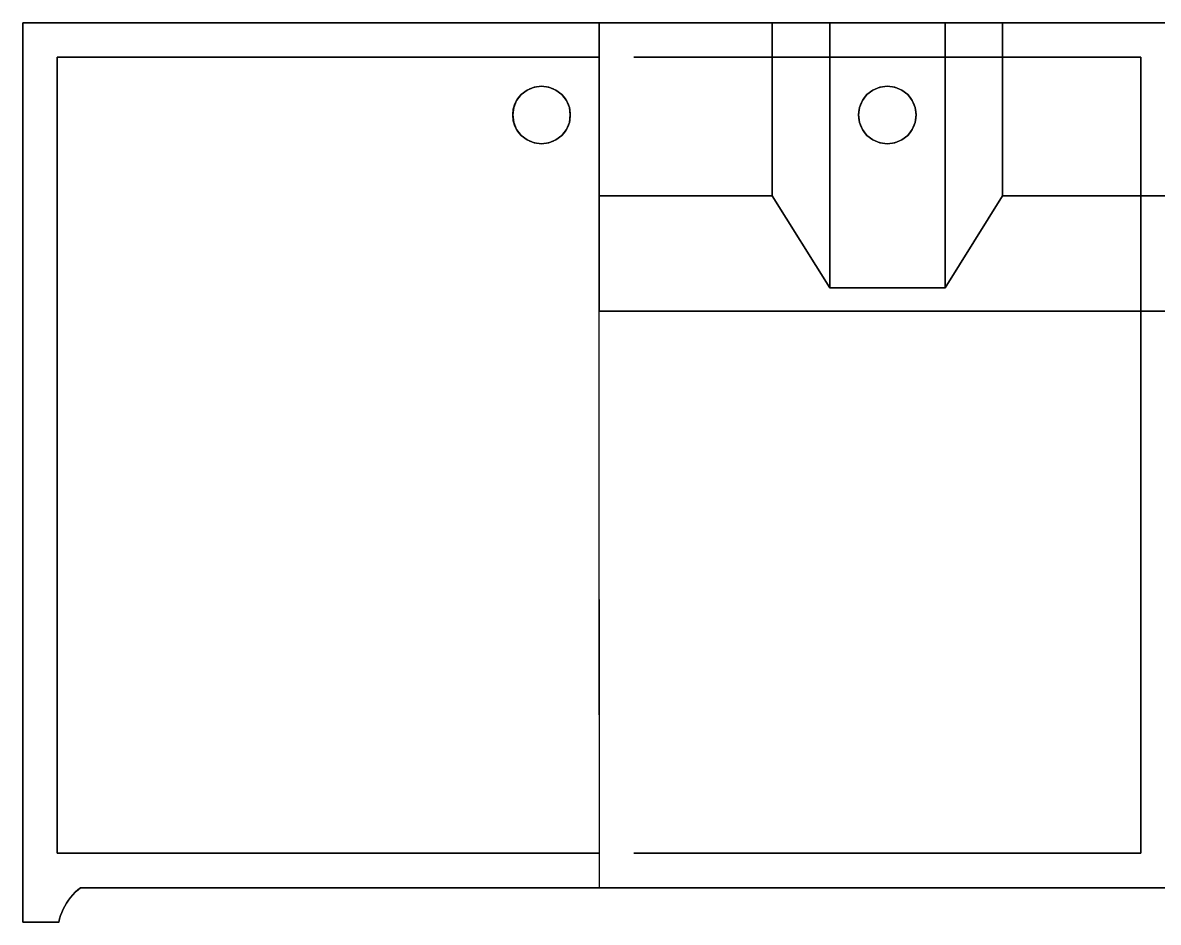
# Model space of a CAD drawing. Header units: metres. Extents: x 0.6 to 12, y -3.2 to 3.7.
# Drawn here: x 3.353 to 4.338, y 0.549 to 1.329 of the extents above; entities that cross this region are included whole.
import ezdxf

# ---------------------------------------------------------------- set-up
doc = ezdxf.new("R2010")
doc.units = ezdxf.units.M
doc.layers.add('MUROS EDIFICIOS', color=4, linetype='Continuous')

msp = doc.modelspace()

# ---------------------------------------------------------------- linework, layer by layer
msp.add_line((3.85332, 0.82876, 0.25), (3.85332, 1.07876, 0.25))
at = {"layer": 'MUROS EDIFICIOS', "color": 0}
for p, q in [((3.67332, 1.32876, 0.6), (3.35332, 1.32876, 0.6)), ((3.35332, 1.32876, 0.6), (3.35332, 1.32876, 0.8)), ((3.35332, 1.32876, 0.6), (3.35332, 0.54876, 0.6)), ((3.35332, 1.32876, 0.8), (3.35332, 0.54876, 0.8)), ((4.85332, 1.32876, 0.8), (3.35332, 1.32876, 0.8)), ((4.00332, 1.32876), (3.85332, 1.32876)), ((3.85332, 1.32876), (3.85332, 1.32876, 0.5)), ((3.85332, 1.32876), (3.85332, 1.17876)), ((4.05332, 1.32876, 0.2), (4.00332, 1.32876)), ((4.00332, 1.32876), (4.00332, 1.17876)), ((4.15332, 1.32876, 0.2), (4.05332, 1.32876, 0.2)), ((4.05332, 1.32876, 0.2), (4.05332, 1.09876, 0.2)), ((4.15332, 1.32876, 0.2), (4.20332, 1.32876)), ((4.15332, 1.32876, 0.2), (4.15332, 1.09876, 0.2)), ((4.20332, 1.32876), (4.20332, 1.17876)), ((4.35332, 1.32876), (4.20332, 1.32876)), ((3.85332, 1.29876, 0.62), (3.38332, 1.29876, 0.62)), ((3.38332, 1.29876, 0.62), (3.38332, 0.60876, 0.62)), ((3.38332, 1.29876, 0.8), (3.38332, 1.29876, 0.62)), ((3.85332, 1.29876, 0.8), (3.38332, 1.29876, 0.8)), ((3.38332, 0.61461, 0.8), (3.38332, 1.29876, 0.8)), ((3.85332, 1.29876, 0.8), (3.85332, 1.29876, 0.62)), ((4.32332, 1.29876, 0.3), (3.88332, 1.29876, 0.3)), ((3.88332, 1.29876, 0.8), (3.88332, 1.29876, 0.3)), ((4.32332, 1.29876, 0.8), (3.88332, 1.29876, 0.8)), ((4.32332, 0.60876, 0.3), (4.32332, 1.29876, 0.3)), ((4.32332, 1.29876, 0.8), (4.32332, 1.29876, 0.3)), ((4.32332, 0.60876, 0.8), (4.32332, 1.29876, 0.8)), ((3.79685, 1.27291, 0.62), (3.79685, 1.27291, 0.57)), ((3.80332, 1.27376, 0.62), (3.80332, 1.27376, 0.57)), ((3.80979, 1.27291, 0.62), (3.80979, 1.27291, 0.57)), ((4.09685, 1.27291, 0.3), (4.09685, 1.27291, 0.2)), ((4.10332, 1.27376, 0.3), (4.10332, 1.27376, 0.2)), ((4.10979, 1.27291, 0.3), (4.10979, 1.27291, 0.2)), ((3.78167, 1.26126, 0.62), (3.78167, 1.26126, 0.57)), ((3.78565, 1.26644, 0.62), (3.78565, 1.26644, 0.57)), ((3.79082, 1.27041, 0.62), (3.79082, 1.27041, 0.57)), ((3.81582, 1.27041, 0.62), (3.81582, 1.27041, 0.57)), ((3.821, 1.26644, 0.62), (3.821, 1.26644, 0.57)), ((3.82498, 1.26126, 0.62), (3.82498, 1.26126, 0.57)), ((4.08167, 1.26126, 0.3), (4.08167, 1.26126, 0.2)), ((4.08565, 1.26644, 0.3), (4.08565, 1.26644, 0.2)), ((4.09082, 1.27041, 0.3), (4.09082, 1.27041, 0.2)), ((4.11582, 1.27041, 0.3), (4.11582, 1.27041, 0.2)), ((4.121, 1.26644, 0.3), (4.121, 1.26644, 0.2)), ((4.12498, 1.26126, 0.3), (4.12498, 1.26126, 0.2)), ((3.77918, 1.25523, 0.62), (3.77918, 1.25523, 0.57)), ((3.82747, 1.25523, 0.62), (3.82747, 1.25523, 0.57)), ((4.07918, 1.25523, 0.3), (4.07918, 1.25523, 0.2)), ((4.12747, 1.25523, 0.3), (4.12747, 1.25523, 0.2)), ((3.77832, 1.24876, 0.62), (3.77832, 1.24876, 0.57)), ((3.77918, 1.24229, 0.62), (3.77918, 1.24229, 0.57)), ((3.82747, 1.24229, 0.62), (3.82747, 1.24229, 0.57)), ((3.82832, 1.24876, 0.62), (3.82832, 1.24876, 0.57)), ((4.07832, 1.24876, 0.3), (4.07832, 1.24876, 0.2)), ((4.07918, 1.24229, 0.3), (4.07918, 1.24229, 0.2)), ((4.12747, 1.24229, 0.3), (4.12747, 1.24229, 0.2)), ((4.12832, 1.24876, 0.3), (4.12832, 1.24876, 0.2)), ((3.78167, 1.23626, 0.62), (3.78167, 1.23626, 0.57)), ((3.82498, 1.23626, 0.62), (3.82498, 1.23626, 0.57)), ((4.08167, 1.23626, 0.3), (4.08167, 1.23626, 0.2)), ((4.12498, 1.23626, 0.3), (4.12498, 1.23626, 0.2)), ((3.78565, 1.23108, 0.62), (3.78565, 1.23108, 0.57)), ((3.79082, 1.22711, 0.62), (3.79082, 1.22711, 0.57)), ((3.79685, 1.22461, 0.62), (3.79685, 1.22461, 0.57)), ((3.80332, 1.22376, 0.62), (3.80332, 1.22376, 0.57)), ((3.80979, 1.22461, 0.62), (3.80979, 1.22461, 0.57)), ((3.81582, 1.22711, 0.62), (3.81582, 1.22711, 0.57)), ((3.821, 1.23108, 0.62), (3.821, 1.23108, 0.57)), ((4.08565, 1.23108, 0.3), (4.08565, 1.23108, 0.2)), ((4.09082, 1.22711, 0.3), (4.09082, 1.22711, 0.2)), ((4.09685, 1.22461, 0.3), (4.09685, 1.22461, 0.2)), ((4.10332, 1.22376, 0.3), (4.10332, 1.22376, 0.2)), ((4.10979, 1.22461, 0.3), (4.10979, 1.22461, 0.2)), ((4.11582, 1.22711, 0.3), (4.11582, 1.22711, 0.2)), ((4.121, 1.23108, 0.3), (4.121, 1.23108, 0.2)), ((3.85332, 1.17876), (4.00332, 1.17876)), ((3.85332, 1.17876), (3.85332, 1.07876, 0.25)), ((4.05332, 1.09876, 0.2), (4.00332, 1.17876)), ((4.15332, 1.09876, 0.2), (4.20332, 1.17876)), ((4.20332, 1.17876), (4.35332, 1.17876)), ((4.05332, 1.09876, 0.2), (4.15332, 1.09876, 0.2)), ((3.85332, 1.07876, 0.25), (4.35332, 1.07876, 0.25)), ((3.85332, 0.72876), (3.85332, 0.82876, 0.25)), ((3.85332, 0.72876), (3.85332, 0.57876)), ((3.38332, 0.61461, 0.8), (3.38332, 0.60876, 0.8)), ((3.38332, 0.60876, 0.62), (3.85332, 0.60876, 0.62)), ((3.38332, 0.60876, 0.8), (3.38332, 0.60876, 0.62)), ((3.40332, 0.60876, 0.8), (3.38332, 0.60876, 0.8)), ((3.40332, 0.60876, 0.8), (3.85332, 0.60876, 0.8)), ((3.85332, 0.60876, 0.8), (3.85332, 0.60876, 0.62)), ((3.88332, 0.60876, 0.3), (4.32332, 0.60876, 0.3)), ((3.88332, 0.60876, 0.8), (3.88332, 0.60876, 0.3)), ((3.88332, 0.60876, 0.8), (4.32332, 0.60876, 0.8)), ((4.32332, 0.60876, 0.8), (4.32332, 0.60876, 0.3)), ((3.3968, 0.57255, 0.8), (3.3968, 0.57255, 0.6)), ((3.39886, 0.57474, 0.8), (3.39886, 0.57474, 0.6)), ((3.40103, 0.57681, 0.8), (3.40103, 0.57681, 0.6)), ((3.67332, 0.57876, 0.6), (3.40332, 0.57876, 0.6)), ((3.40332, 0.57876, 0.8), (4.80332, 0.57876, 0.8)), ((3.40332, 0.57876, 0.8), (3.40332, 0.57876, 0.78)), ((3.40332, 0.57876, 0.78), (3.40332, 0.57876, 0.6)), ((3.40332, 0.57876, 0.78), (4.80332, 0.57876, 0.78)), ((3.85332, 0.57876), (4.00332, 0.57876)), ((3.85332, 0.57876), (3.85332, 0.57876, 0.02)), ((3.85332, 0.57876, 0.02), (3.85332, 0.57876, 0.5)), ((3.85332, 0.57876, 0.02), (3.98771, 0.57876, 0.02)), ((3.98771, 0.57876, 0.02), (4.03771, 0.57876, 0.22)), ((4.05332, 0.57876, 0.2), (4.00332, 0.57876)), ((4.03771, 0.57876, 0.22), (4.16894, 0.57876, 0.22)), ((4.05332, 0.57876, 0.2), (4.15332, 0.57876, 0.2)), ((4.15332, 0.57876, 0.2), (4.20332, 0.57876)), ((4.16894, 0.57876, 0.22), (4.21894, 0.57876, 0.02)), ((4.20332, 0.57876), (4.35332, 0.57876)), ((4.21894, 0.57876, 0.02), (4.35332, 0.57876, 0.02)), ((3.38988, 0.56276, 0.8), (3.38988, 0.56276, 0.6)), ((3.3914, 0.56535, 0.8), (3.3914, 0.56535, 0.6)), ((3.39306, 0.56785, 0.8), (3.39306, 0.56785, 0.6)), ((3.39486, 0.57025, 0.8), (3.39486, 0.57025, 0.6)), ((3.38531, 0.55167, 0.8), (3.38531, 0.55167, 0.6)), ((3.38622, 0.55453, 0.8), (3.38622, 0.55453, 0.6)), ((3.38728, 0.55734, 0.8), (3.38728, 0.55734, 0.6)), ((3.3885, 0.56009, 0.8), (3.3885, 0.56009, 0.6)), ((3.38456, 0.54876, 0.8), (3.35332, 0.54876, 0.8)), ((3.38456, 0.54876, 0.6), (3.35332, 0.54876, 0.6)), ((3.35332, 0.54876, 0.8), (3.35332, 0.54876, 0.6)), ((3.38456, 0.54876, 0.8), (3.38456, 0.54876, 0.6))]:
    msp.add_line(p, q, dxfattribs=at)
for centre in [(3.80332, 1.24876, 0.62), (3.80332, 1.24876, 0.57), (4.10332, 1.24876, 0.3), (4.10332, 1.24876, 0.2)]:
    msp.add_circle(centre, 0.025, dxfattribs=at)
at = {"layer": 'MUROS EDIFICIOS', "color": 0, "extrusion": (-5.5e-15, -1, -3.6e-15)}
msp.add_arc((3.66644, 0.37561, -1.32876), 0.2245, 33.64842, 88.24237, dxfattribs=at)
at = {"layer": 'MUROS EDIFICIOS', "color": 0, "extrusion": (0, 0, -1)}
for centre in [(-3.4369, 0.53689, -0.8), (-3.4369, 0.53689, -0.6)]:
    msp.add_arc(centre, 0.05367, 12.77514, 51.27087, dxfattribs=at)
at = {"layer": 'MUROS EDIFICIOS', "color": 0, "extrusion": (-1e-16, -1, 0)}
msp.add_arc((3.66644, 0.37561, -0.57876), 0.2245, 33.64842, 88.24237, dxfattribs=at)
at = {"layer": 'MUROS EDIFICIOS', "color": 0}
for points, invisible_edges in [([(3.67332, 1.32876, 0.6), (3.40332, 0.57876, 0.6), (3.35332, 1.32876, 0.6)], 3), ([(3.35332, 1.32876, 0.6), (3.40332, 0.57876, 0.6), (3.40103, 0.57681, 0.6)], 13), ([(3.35332, 1.32876, 0.6), (3.39306, 0.56785, 0.6), (3.3914, 0.56535, 0.6)], 13), ([(3.35332, 1.32876, 0.6), (3.3885, 0.56009, 0.6), (3.38728, 0.55734, 0.6)], 13), ([(3.35332, 1.32876, 0.6), (3.40103, 0.57681, 0.6), (3.39886, 0.57474, 0.6)], 13), ([(3.35332, 1.32876, 0.6), (3.38728, 0.55734, 0.6), (3.38622, 0.55453, 0.6)], 13), ([(3.35332, 1.32876, 0.6), (3.39886, 0.57474, 0.6), (3.3968, 0.57255, 0.6)], 13), ([(3.35332, 1.32876, 0.6), (3.39486, 0.57025, 0.6), (3.39306, 0.56785, 0.6)], 13), ([(3.35332, 1.32876, 0.6), (3.38988, 0.56276, 0.6), (3.3885, 0.56009, 0.6)], 13), ([(3.35332, 1.32876, 0.6), (3.3968, 0.57255, 0.6), (3.39486, 0.57025, 0.6)], 13), ([(3.35332, 1.32876, 0.6), (3.3914, 0.56535, 0.6), (3.38988, 0.56276, 0.6)], 13), ([(3.35332, 1.32876, 0.6), (3.38456, 0.54876, 0.6), (3.35332, 0.54876, 0.6)], 1), ([(3.35332, 1.32876, 0.6), (3.38622, 0.55453, 0.6), (3.38531, 0.55167, 0.6)], 13), ([(3.35332, 1.32876, 0.6), (3.38531, 0.55167, 0.6), (3.38456, 0.54876, 0.6)], 13), ([(3.35332, 1.32876, 0.8), (3.67332, 1.32876, 0.6), (3.35332, 1.32876, 0.6)], 1), ([(4.53332, 1.32876, 0.6), (3.35332, 1.32876, 0.8), (4.85332, 1.32876, 0.6)], 3), ([(4.85332, 1.32876, 0.6), (3.35332, 1.32876, 0.8), (4.85332, 1.32876, 0.8)], 1), ([(3.35332, 1.32876, 0.8), (3.35332, 0.54876, 0.6), (3.35332, 0.54876, 0.8)], 1), ([(3.35332, 0.54876, 0.6), (3.35332, 1.32876, 0.8), (3.35332, 1.32876, 0.6)], 1), ([(3.35332, 1.32876, 0.8), (4.82332, 1.29876, 0.8), (4.77332, 1.29876, 0.8)], 13), ([(3.35332, 1.32876, 0.8), (4.32332, 1.29876, 0.8), (3.88332, 1.29876, 0.8)], 13), ([(4.85332, 1.32876, 0.8), (4.82332, 1.29876, 0.8), (3.35332, 1.32876, 0.8)], 3), ([(3.35332, 1.32876, 0.8), (4.77332, 1.29876, 0.8), (4.35332, 1.29876, 0.8)], 13), ([(3.35332, 1.32876, 0.8), (3.38332, 1.29876, 0.8), (3.38332, 0.61461, 0.8)], 13), ([(3.35332, 1.32876, 0.8), (3.38332, 0.61461, 0.8), (3.35332, 0.54876, 0.8)], 3), ([(3.35332, 1.32876, 0.8), (3.85332, 1.29876, 0.8), (3.38332, 1.29876, 0.8)], 13), ([(4.51555, 1.32876, 0.59875), (3.6911, 1.32876, 0.59875), (3.67332, 1.32876, 0.6)], 13), ([(4.51555, 1.32876, 0.59875), (3.67332, 1.32876, 0.6), (4.53332, 1.32876, 0.6)], 3), ([(4.49793, 1.32876, 0.59609), (3.6911, 1.32876, 0.59875), (4.51555, 1.32876, 0.59875)], 3), ([(4.49793, 1.32876, 0.59609), (3.70872, 1.32876, 0.59609), (3.6911, 1.32876, 0.59875)], 13), ([(4.48057, 1.32876, 0.59204), (3.70872, 1.32876, 0.59609), (4.49793, 1.32876, 0.59609)], 3), ([(4.48057, 1.32876, 0.59204), (3.72608, 1.32876, 0.59204), (3.70872, 1.32876, 0.59609)], 13), ([(4.46359, 1.32876, 0.58663), (3.74306, 1.32876, 0.58663), (3.72608, 1.32876, 0.59204)], 13), ([(4.46359, 1.32876, 0.58663), (3.72608, 1.32876, 0.59204), (4.48057, 1.32876, 0.59204)], 3), ([(4.44709, 1.32876, 0.57988), (3.74306, 1.32876, 0.58663), (4.46359, 1.32876, 0.58663)], 3), ([(4.44709, 1.32876, 0.57988), (3.75956, 1.32876, 0.57988), (3.74306, 1.32876, 0.58663)], 13), ([(4.43118, 1.32876, 0.57185), (3.75956, 1.32876, 0.57988), (4.44709, 1.32876, 0.57988)], 3), ([(4.43118, 1.32876, 0.57185), (3.77547, 1.32876, 0.57185), (3.75956, 1.32876, 0.57988)], 13), ([(4.41596, 1.32876, 0.56259), (3.79069, 1.32876, 0.56259), (3.77547, 1.32876, 0.57185)], 13), ([(4.41596, 1.32876, 0.56259), (3.77547, 1.32876, 0.57185), (4.43118, 1.32876, 0.57185)], 3), ([(4.40152, 1.32876, 0.55214), (3.80513, 1.32876, 0.55214), (3.79069, 1.32876, 0.56259)], 13), ([(4.40152, 1.32876, 0.55214), (3.79069, 1.32876, 0.56259), (4.41596, 1.32876, 0.56259)], 3), ([(4.38795, 1.32876, 0.54059), (3.80513, 1.32876, 0.55214), (4.40152, 1.32876, 0.55214)], 3), ([(4.38795, 1.32876, 0.54059), (3.81869, 1.32876, 0.54059), (3.80513, 1.32876, 0.55214)], 13), ([(4.37535, 1.32876, 0.52799), (3.8313, 1.32876, 0.52799), (3.81869, 1.32876, 0.54059)], 13), ([(4.37535, 1.32876, 0.52799), (3.81869, 1.32876, 0.54059), (4.38795, 1.32876, 0.54059)], 3), ([(4.36378, 1.32876, 0.51443), (3.84287, 1.32876, 0.51443), (3.8313, 1.32876, 0.52799)], 13), ([(4.36378, 1.32876, 0.51443), (3.8313, 1.32876, 0.52799), (4.37535, 1.32876, 0.52799)], 3), ([(4.35332, 1.32876, 0.5), (3.85332, 1.32876, 0.5), (3.84287, 1.32876, 0.51443)], 13), ([(4.35332, 1.32876, 0.5), (3.84287, 1.32876, 0.51443), (4.36378, 1.32876, 0.51443)], 3), ([(3.85332, 1.17876), (3.85332, 1.32876, 0.5), (3.85332, 1.32876)], 1), ([(3.85332, 1.32876, 0.5), (3.85332, 1.17876), (3.85332, 1.07876, 0.25)], 13), ([(4.00332, 1.32876), (3.85332, 1.17876), (3.85332, 1.32876)], 1), ([(3.85332, 1.17876), (4.00332, 1.32876), (4.00332, 1.17876)], 1), ([(4.05332, 1.32876, 0.2), (3.85332, 1.32876, 0.5), (4.15332, 1.32876, 0.2)], 3), ([(3.85332, 1.32876, 0.5), (4.00332, 1.32876), (3.85332, 1.32876)], 1), ([(4.00332, 1.32876), (3.85332, 1.32876, 0.5), (4.05332, 1.32876, 0.2)], 3), ([(4.05332, 1.09876, 0.2), (4.00332, 1.32876), (4.05332, 1.32876, 0.2)], 1), ([(4.00332, 1.32876), (4.05332, 1.09876, 0.2), (4.00332, 1.17876)], 1), ([(4.15332, 1.32876, 0.2), (4.121, 1.26644, 0.2), (4.05332, 1.32876, 0.2)], 3), ([(4.05332, 1.32876, 0.2), (4.121, 1.26644, 0.2), (4.11582, 1.27041, 0.2)], 13), ([(4.05332, 1.32876, 0.2), (4.09685, 1.27291, 0.2), (4.09082, 1.27041, 0.2)], 13), ([(4.05332, 1.32876, 0.2), (4.09082, 1.27041, 0.2), (4.08565, 1.26644, 0.2)], 13), ([(4.05332, 1.32876, 0.2), (4.07832, 1.24876, 0.2), (4.05332, 1.09876, 0.2)], 3), ([(4.05332, 1.32876, 0.2), (4.10979, 1.27291, 0.2), (4.10332, 1.27376, 0.2)], 13), ([(4.05332, 1.32876, 0.2), (4.07918, 1.25523, 0.2), (4.07832, 1.24876, 0.2)], 13), ([(4.05332, 1.32876, 0.2), (4.08565, 1.26644, 0.2), (4.08167, 1.26126, 0.2)], 13), ([(4.05332, 1.32876, 0.2), (4.10332, 1.27376, 0.2), (4.09685, 1.27291, 0.2)], 13), ([(4.05332, 1.32876, 0.2), (4.11582, 1.27041, 0.2), (4.10979, 1.27291, 0.2)], 13), ([(4.05332, 1.32876, 0.2), (4.08167, 1.26126, 0.2), (4.07918, 1.25523, 0.2)], 13), ([(4.121, 1.26644, 0.2), (4.15332, 1.32876, 0.2), (4.12498, 1.26126, 0.2)], 3), ([(4.12498, 1.26126, 0.2), (4.15332, 1.32876, 0.2), (4.12747, 1.25523, 0.2)], 3), ([(4.15332, 1.09876, 0.2), (4.12747, 1.24229, 0.2), (4.15332, 1.32876, 0.2)], 3), ([(4.15332, 1.32876, 0.2), (4.12747, 1.24229, 0.2), (4.12832, 1.24876, 0.2)], 13), ([(4.12747, 1.25523, 0.2), (4.15332, 1.32876, 0.2), (4.12832, 1.24876, 0.2)], 3), ([(4.15332, 1.32876, 0.2), (4.20332, 1.17876), (4.15332, 1.09876, 0.2)], 1), ([(4.20332, 1.17876), (4.15332, 1.32876, 0.2), (4.20332, 1.32876)], 1), ([(4.15332, 1.32876, 0.2), (4.35332, 1.32876), (4.20332, 1.32876)], 1), ([(4.35332, 1.32876), (4.15332, 1.32876, 0.2), (4.35332, 1.32876, 0.5)], 3), ([(4.35332, 1.17876), (4.20332, 1.32876), (4.35332, 1.32876)], 1), ([(4.20332, 1.32876), (4.35332, 1.17876), (4.20332, 1.17876)], 1), ([(3.80332, 1.27376, 0.62), (3.85332, 1.29876, 0.62), (3.38332, 1.29876, 0.62)], 13), ([(3.79685, 1.27291, 0.62), (3.38332, 1.29876, 0.62), (3.79082, 1.27041, 0.62)], 3), ([(3.79082, 1.27041, 0.62), (3.38332, 1.29876, 0.62), (3.78565, 1.26644, 0.62)], 3), ([(3.78565, 1.26644, 0.62), (3.38332, 1.29876, 0.62), (3.78167, 1.26126, 0.62)], 3), ([(3.80332, 1.27376, 0.62), (3.38332, 1.29876, 0.62), (3.79685, 1.27291, 0.62)], 3), ([(3.78167, 1.26126, 0.62), (3.38332, 1.29876, 0.62), (3.77918, 1.25523, 0.62)], 3), ([(3.77918, 1.25523, 0.62), (3.38332, 1.29876, 0.62), (3.77832, 1.24876, 0.62)], 3), ([(3.38332, 0.60876, 0.62), (3.77832, 1.24876, 0.62), (3.38332, 1.29876, 0.62)], 3), ([(3.38332, 1.29876, 0.62), (3.85332, 1.29876, 0.8), (3.38332, 1.29876, 0.8)], 1), ([(3.85332, 1.29876, 0.8), (3.38332, 1.29876, 0.62), (3.85332, 1.29876, 0.62)], 1), ([(3.38332, 0.61461, 0.8), (3.38332, 1.29876, 0.62), (3.38332, 1.29876, 0.8)], 1), ([(3.38332, 1.29876, 0.62), (3.38332, 0.61461, 0.8), (3.38332, 0.60876, 0.62)], 3), ([(3.80979, 1.27291, 0.62), (3.85332, 1.29876, 0.62), (3.80332, 1.27376, 0.62)], 3), ([(3.81582, 1.27041, 0.62), (3.85332, 1.29876, 0.62), (3.80979, 1.27291, 0.62)], 3), ([(3.821, 1.26644, 0.62), (3.85332, 1.29876, 0.62), (3.81582, 1.27041, 0.62)], 3), ([(3.82498, 1.26126, 0.62), (3.85332, 1.29876, 0.62), (3.821, 1.26644, 0.62)], 3), ([(3.82747, 1.25523, 0.62), (3.85332, 1.29876, 0.62), (3.82498, 1.26126, 0.62)], 3), ([(3.82832, 1.24876, 0.62), (3.85332, 1.29876, 0.62), (3.82747, 1.25523, 0.62)], 3), ([(4.09685, 1.27291, 0.3), (3.88332, 1.29876, 0.3), (4.09082, 1.27041, 0.3)], 3), ([(4.10332, 1.27376, 0.3), (3.88332, 1.29876, 0.3), (4.09685, 1.27291, 0.3)], 3), ([(4.10332, 1.27376, 0.3), (4.32332, 1.29876, 0.3), (3.88332, 1.29876, 0.3)], 13), ([(4.09082, 1.27041, 0.3), (3.88332, 1.29876, 0.3), (4.08565, 1.26644, 0.3)], 3), ([(4.08565, 1.26644, 0.3), (3.88332, 1.29876, 0.3), (4.08167, 1.26126, 0.3)], 3), ([(4.08167, 1.26126, 0.3), (3.88332, 1.29876, 0.3), (4.07918, 1.25523, 0.3)], 3), ([(4.07918, 1.25523, 0.3), (3.88332, 1.29876, 0.3), (4.07832, 1.24876, 0.3)], 3), ([(4.32332, 1.29876, 0.8), (3.88332, 1.29876, 0.3), (4.32332, 1.29876, 0.3)], 1), ([(3.88332, 1.29876, 0.3), (4.32332, 1.29876, 0.8), (3.88332, 1.29876, 0.8)], 1), ([(4.10979, 1.27291, 0.3), (4.32332, 1.29876, 0.3), (4.10332, 1.27376, 0.3)], 3), ([(4.11582, 1.27041, 0.3), (4.32332, 1.29876, 0.3), (4.10979, 1.27291, 0.3)], 3), ([(4.121, 1.26644, 0.3), (4.32332, 1.29876, 0.3), (4.11582, 1.27041, 0.3)], 3), ([(4.12498, 1.26126, 0.3), (4.32332, 1.29876, 0.3), (4.121, 1.26644, 0.3)], 3), ([(4.12747, 1.25523, 0.3), (4.32332, 1.29876, 0.3), (4.12498, 1.26126, 0.3)], 3), ([(4.32332, 1.29876, 0.3), (4.12747, 1.25523, 0.3), (4.32332, 0.60876, 0.3)], 3), ([(4.32332, 1.29876, 0.8), (4.32332, 0.60876, 0.3), (4.32332, 0.60876, 0.8)], 1), ([(4.32332, 0.60876, 0.3), (4.32332, 1.29876, 0.8), (4.32332, 1.29876, 0.3)], 1), ([(4.32332, 1.29876, 0.8), (4.35332, 1.29876, 0.8), (4.32332, 0.60876, 0.8)], 3), ([(3.79685, 1.22461, 0.57), (3.79685, 1.27291, 0.57), (3.79082, 1.27041, 0.57)], 13), ([(3.79685, 1.27291, 0.62), (3.79082, 1.27041, 0.57), (3.79685, 1.27291, 0.57)], 1), ([(3.79082, 1.27041, 0.57), (3.79685, 1.27291, 0.62), (3.79082, 1.27041, 0.62)], 1), ([(3.80332, 1.27376, 0.62), (3.79685, 1.27291, 0.57), (3.80332, 1.27376, 0.57)], 1), ([(3.79685, 1.27291, 0.57), (3.80332, 1.27376, 0.62), (3.79685, 1.27291, 0.62)], 1), ([(3.80332, 1.22376, 0.57), (3.80332, 1.27376, 0.57), (3.79685, 1.27291, 0.57)], 13), ([(3.80332, 1.22376, 0.57), (3.79685, 1.27291, 0.57), (3.79685, 1.22461, 0.57)], 3), ([(3.80979, 1.27291, 0.62), (3.80332, 1.27376, 0.57), (3.80979, 1.27291, 0.57)], 1), ([(3.80332, 1.27376, 0.57), (3.80979, 1.27291, 0.62), (3.80332, 1.27376, 0.62)], 1), ([(3.80979, 1.22461, 0.57), (3.80979, 1.27291, 0.57), (3.80332, 1.27376, 0.57)], 13), ([(3.80979, 1.22461, 0.57), (3.80332, 1.27376, 0.57), (3.80332, 1.22376, 0.57)], 3), ([(3.81582, 1.27041, 0.62), (3.80979, 1.27291, 0.57), (3.81582, 1.27041, 0.57)], 1), ([(3.80979, 1.27291, 0.57), (3.81582, 1.27041, 0.62), (3.80979, 1.27291, 0.62)], 1), ([(3.81582, 1.22711, 0.57), (3.81582, 1.27041, 0.57), (3.80979, 1.27291, 0.57)], 13), ([(3.81582, 1.22711, 0.57), (3.80979, 1.27291, 0.57), (3.80979, 1.22461, 0.57)], 3), ([(4.09685, 1.27291, 0.3), (4.09082, 1.27041, 0.2), (4.09685, 1.27291, 0.2)], 1), ([(4.09082, 1.27041, 0.2), (4.09685, 1.27291, 0.3), (4.09082, 1.27041, 0.3)], 1), ([(4.10332, 1.27376, 0.3), (4.09685, 1.27291, 0.2), (4.10332, 1.27376, 0.2)], 1), ([(4.09685, 1.27291, 0.2), (4.10332, 1.27376, 0.3), (4.09685, 1.27291, 0.3)], 1), ([(4.10979, 1.27291, 0.3), (4.10332, 1.27376, 0.2), (4.10979, 1.27291, 0.2)], 1), ([(4.10332, 1.27376, 0.2), (4.10979, 1.27291, 0.3), (4.10332, 1.27376, 0.3)], 1), ([(4.10979, 1.27291, 0.2), (4.11582, 1.27041, 0.3), (4.10979, 1.27291, 0.3)], 1), ([(4.11582, 1.27041, 0.3), (4.10979, 1.27291, 0.2), (4.11582, 1.27041, 0.2)], 1), ([(3.78167, 1.23626, 0.57), (3.78167, 1.26126, 0.57), (3.77918, 1.25523, 0.57)], 13), ([(3.77918, 1.25523, 0.62), (3.78167, 1.26126, 0.57), (3.78167, 1.26126, 0.62)], 1), ([(3.78167, 1.26126, 0.57), (3.77918, 1.25523, 0.62), (3.77918, 1.25523, 0.57)], 1), ([(3.78565, 1.23108, 0.57), (3.78565, 1.26644, 0.57), (3.78167, 1.26126, 0.57)], 13), ([(3.78167, 1.26126, 0.62), (3.78565, 1.26644, 0.57), (3.78565, 1.26644, 0.62)], 1), ([(3.78565, 1.26644, 0.57), (3.78167, 1.26126, 0.62), (3.78167, 1.26126, 0.57)], 1), ([(3.78565, 1.23108, 0.57), (3.78167, 1.26126, 0.57), (3.78167, 1.23626, 0.57)], 3), ([(3.79082, 1.22711, 0.57), (3.79082, 1.27041, 0.57), (3.78565, 1.26644, 0.57)], 13), ([(3.79082, 1.27041, 0.62), (3.78565, 1.26644, 0.57), (3.79082, 1.27041, 0.57)], 1), ([(3.78565, 1.26644, 0.57), (3.79082, 1.27041, 0.62), (3.78565, 1.26644, 0.62)], 1), ([(3.79082, 1.22711, 0.57), (3.78565, 1.26644, 0.57), (3.78565, 1.23108, 0.57)], 3), ([(3.79685, 1.22461, 0.57), (3.79082, 1.27041, 0.57), (3.79082, 1.22711, 0.57)], 3), ([(3.821, 1.26644, 0.62), (3.81582, 1.27041, 0.57), (3.821, 1.26644, 0.57)], 1), ([(3.81582, 1.27041, 0.57), (3.821, 1.26644, 0.62), (3.81582, 1.27041, 0.62)], 1), ([(3.821, 1.23108, 0.57), (3.81582, 1.27041, 0.57), (3.81582, 1.22711, 0.57)], 3), ([(3.821, 1.23108, 0.57), (3.821, 1.26644, 0.57), (3.81582, 1.27041, 0.57)], 13), ([(3.82498, 1.26126, 0.57), (3.821, 1.26644, 0.62), (3.821, 1.26644, 0.57)], 1), ([(3.821, 1.26644, 0.62), (3.82498, 1.26126, 0.57), (3.82498, 1.26126, 0.62)], 1), ([(3.82498, 1.23626, 0.57), (3.821, 1.26644, 0.57), (3.821, 1.23108, 0.57)], 3), ([(3.82498, 1.23626, 0.57), (3.82498, 1.26126, 0.57), (3.821, 1.26644, 0.57)], 13), ([(3.82747, 1.25523, 0.57), (3.82498, 1.26126, 0.62), (3.82498, 1.26126, 0.57)], 1), ([(3.82498, 1.26126, 0.62), (3.82747, 1.25523, 0.57), (3.82747, 1.25523, 0.62)], 1), ([(3.82747, 1.24229, 0.57), (3.82498, 1.26126, 0.57), (3.82498, 1.23626, 0.57)], 3), ([(3.82747, 1.24229, 0.57), (3.82747, 1.25523, 0.57), (3.82498, 1.26126, 0.57)], 13), ([(4.08167, 1.26126, 0.2), (4.07918, 1.25523, 0.3), (4.07918, 1.25523, 0.2)], 1), ([(4.07918, 1.25523, 0.3), (4.08167, 1.26126, 0.2), (4.08167, 1.26126, 0.3)], 1), ([(4.08565, 1.26644, 0.2), (4.08167, 1.26126, 0.3), (4.08167, 1.26126, 0.2)], 1), ([(4.08167, 1.26126, 0.3), (4.08565, 1.26644, 0.2), (4.08565, 1.26644, 0.3)], 1), ([(4.08565, 1.26644, 0.2), (4.09082, 1.27041, 0.3), (4.08565, 1.26644, 0.3)], 1), ([(4.09082, 1.27041, 0.3), (4.08565, 1.26644, 0.2), (4.09082, 1.27041, 0.2)], 1), ([(4.121, 1.26644, 0.3), (4.11582, 1.27041, 0.2), (4.121, 1.26644, 0.2)], 1), ([(4.11582, 1.27041, 0.2), (4.121, 1.26644, 0.3), (4.11582, 1.27041, 0.3)], 1), ([(4.12498, 1.26126, 0.2), (4.121, 1.26644, 0.3), (4.121, 1.26644, 0.2)], 1), ([(4.121, 1.26644, 0.3), (4.12498, 1.26126, 0.2), (4.12498, 1.26126, 0.3)], 1), ([(4.12747, 1.25523, 0.2), (4.12498, 1.26126, 0.3), (4.12498, 1.26126, 0.2)], 1), ([(4.12498, 1.26126, 0.3), (4.12747, 1.25523, 0.2), (4.12747, 1.25523, 0.3)], 1), ([(3.77832, 1.24876, 0.62), (3.77918, 1.25523, 0.57), (3.77918, 1.25523, 0.62)], 1), ([(3.77918, 1.25523, 0.57), (3.77832, 1.24876, 0.62), (3.77832, 1.24876, 0.57)], 1), ([(3.77918, 1.24229, 0.57), (3.77918, 1.25523, 0.57), (3.77832, 1.24876, 0.57)], 1), ([(3.78167, 1.23626, 0.57), (3.77918, 1.25523, 0.57), (3.77918, 1.24229, 0.57)], 3), ([(3.82832, 1.24876, 0.57), (3.82747, 1.25523, 0.62), (3.82747, 1.25523, 0.57)], 1), ([(3.82747, 1.25523, 0.57), (3.82747, 1.24229, 0.57), (3.82832, 1.24876, 0.57)], 1), ([(3.82747, 1.25523, 0.62), (3.82832, 1.24876, 0.57), (3.82832, 1.24876, 0.62)], 1), ([(4.07832, 1.24876, 0.3), (4.07918, 1.25523, 0.2), (4.07918, 1.25523, 0.3)], 1), ([(4.07918, 1.25523, 0.2), (4.07832, 1.24876, 0.3), (4.07832, 1.24876, 0.2)], 1), ([(4.32332, 0.60876, 0.3), (4.12747, 1.25523, 0.3), (4.12832, 1.24876, 0.3)], 13), ([(4.12747, 1.25523, 0.3), (4.12832, 1.24876, 0.2), (4.12832, 1.24876, 0.3)], 1), ([(4.12832, 1.24876, 0.2), (4.12747, 1.25523, 0.3), (4.12747, 1.25523, 0.2)], 1), ([(3.38332, 0.60876, 0.62), (3.77918, 1.24229, 0.62), (3.77832, 1.24876, 0.62)], 13), ([(3.38332, 0.60876, 0.62), (3.78167, 1.23626, 0.62), (3.77918, 1.24229, 0.62)], 13), ([(3.77918, 1.24229, 0.62), (3.77832, 1.24876, 0.57), (3.77832, 1.24876, 0.62)], 1), ([(3.77832, 1.24876, 0.57), (3.77918, 1.24229, 0.62), (3.77918, 1.24229, 0.57)], 1), ([(3.78167, 1.23626, 0.62), (3.77918, 1.24229, 0.57), (3.77918, 1.24229, 0.62)], 1), ([(3.77918, 1.24229, 0.57), (3.78167, 1.23626, 0.62), (3.78167, 1.23626, 0.57)], 1), ([(3.82498, 1.23626, 0.57), (3.82747, 1.24229, 0.62), (3.82747, 1.24229, 0.57)], 1), ([(3.82747, 1.24229, 0.62), (3.82498, 1.23626, 0.57), (3.82498, 1.23626, 0.62)], 1), ([(3.82498, 1.23626, 0.62), (3.85332, 0.60876, 0.62), (3.82747, 1.24229, 0.62)], 3), ([(3.82747, 1.24229, 0.57), (3.82832, 1.24876, 0.62), (3.82832, 1.24876, 0.57)], 1), ([(3.82832, 1.24876, 0.62), (3.82747, 1.24229, 0.57), (3.82747, 1.24229, 0.62)], 1), ([(3.82747, 1.24229, 0.62), (3.85332, 0.60876, 0.62), (3.82832, 1.24876, 0.62)], 3), ([(3.88332, 0.60876, 0.3), (4.07918, 1.24229, 0.3), (4.07832, 1.24876, 0.3)], 13), ([(4.32332, 0.60876, 0.3), (4.12747, 1.24229, 0.3), (3.88332, 0.60876, 0.3)], 3), ([(3.88332, 0.60876, 0.3), (4.12747, 1.24229, 0.3), (4.12498, 1.23626, 0.3)], 13), ([(3.88332, 0.60876, 0.3), (4.08167, 1.23626, 0.3), (4.07918, 1.24229, 0.3)], 13), ([(4.07918, 1.24229, 0.2), (4.05332, 1.09876, 0.2), (4.07832, 1.24876, 0.2)], 3), ([(4.08167, 1.23626, 0.2), (4.05332, 1.09876, 0.2), (4.07918, 1.24229, 0.2)], 3), ([(4.07832, 1.24876, 0.2), (4.07918, 1.24229, 0.3), (4.07918, 1.24229, 0.2)], 1), ([(4.07918, 1.24229, 0.3), (4.07832, 1.24876, 0.2), (4.07832, 1.24876, 0.3)], 1), ([(4.08167, 1.23626, 0.3), (4.07918, 1.24229, 0.2), (4.07918, 1.24229, 0.3)], 1), ([(4.07918, 1.24229, 0.2), (4.08167, 1.23626, 0.3), (4.08167, 1.23626, 0.2)], 1), ([(4.12498, 1.23626, 0.2), (4.12747, 1.24229, 0.3), (4.12747, 1.24229, 0.2)], 1), ([(4.12747, 1.24229, 0.3), (4.12498, 1.23626, 0.2), (4.12498, 1.23626, 0.3)], 1), ([(4.12747, 1.24229, 0.2), (4.15332, 1.09876, 0.2), (4.12498, 1.23626, 0.2)], 3), ([(4.12747, 1.24229, 0.3), (4.32332, 0.60876, 0.3), (4.12832, 1.24876, 0.3)], 3), ([(4.12832, 1.24876, 0.3), (4.12747, 1.24229, 0.2), (4.12747, 1.24229, 0.3)], 1), ([(4.12747, 1.24229, 0.2), (4.12832, 1.24876, 0.3), (4.12832, 1.24876, 0.2)], 1), ([(3.85332, 0.60876, 0.62), (3.82498, 1.23626, 0.62), (3.38332, 0.60876, 0.62)], 3), ([(3.38332, 0.60876, 0.62), (3.82498, 1.23626, 0.62), (3.821, 1.23108, 0.62)], 13), ([(3.38332, 0.60876, 0.62), (3.78565, 1.23108, 0.62), (3.78167, 1.23626, 0.62)], 13), ([(3.78565, 1.23108, 0.62), (3.78167, 1.23626, 0.57), (3.78167, 1.23626, 0.62)], 1), ([(3.78167, 1.23626, 0.57), (3.78565, 1.23108, 0.62), (3.78565, 1.23108, 0.57)], 1), ([(3.82498, 1.23626, 0.62), (3.821, 1.23108, 0.57), (3.821, 1.23108, 0.62)], 1), ([(3.821, 1.23108, 0.57), (3.82498, 1.23626, 0.62), (3.82498, 1.23626, 0.57)], 1), ([(3.88332, 0.60876, 0.3), (4.12498, 1.23626, 0.3), (4.121, 1.23108, 0.3)], 13), ([(3.88332, 0.60876, 0.3), (4.08565, 1.23108, 0.3), (4.08167, 1.23626, 0.3)], 13), ([(4.12498, 1.23626, 0.2), (4.05332, 1.09876, 0.2), (4.121, 1.23108, 0.2)], 3), ([(4.12498, 1.23626, 0.2), (4.15332, 1.09876, 0.2), (4.05332, 1.09876, 0.2)], 13), ([(4.08565, 1.23108, 0.2), (4.05332, 1.09876, 0.2), (4.08167, 1.23626, 0.2)], 3), ([(4.08565, 1.23108, 0.3), (4.08167, 1.23626, 0.2), (4.08167, 1.23626, 0.3)], 1), ([(4.08167, 1.23626, 0.2), (4.08565, 1.23108, 0.3), (4.08565, 1.23108, 0.2)], 1), ([(4.121, 1.23108, 0.2), (4.12498, 1.23626, 0.3), (4.12498, 1.23626, 0.2)], 1), ([(4.12498, 1.23626, 0.3), (4.121, 1.23108, 0.2), (4.121, 1.23108, 0.3)], 1), ([(3.38332, 0.60876, 0.62), (3.821, 1.23108, 0.62), (3.81582, 1.22711, 0.62)], 13), ([(3.38332, 0.60876, 0.62), (3.79082, 1.22711, 0.62), (3.78565, 1.23108, 0.62)], 13), ([(3.38332, 0.60876, 0.62), (3.81582, 1.22711, 0.62), (3.80979, 1.22461, 0.62)], 13), ([(3.38332, 0.60876, 0.62), (3.79685, 1.22461, 0.62), (3.79082, 1.22711, 0.62)], 13), ([(3.38332, 0.60876, 0.62), (3.80332, 1.22376, 0.62), (3.79685, 1.22461, 0.62)], 13), ([(3.38332, 0.60876, 0.62), (3.80979, 1.22461, 0.62), (3.80332, 1.22376, 0.62)], 13), ([(3.78565, 1.23108, 0.62), (3.79082, 1.22711, 0.57), (3.78565, 1.23108, 0.57)], 1), ([(3.79082, 1.22711, 0.57), (3.78565, 1.23108, 0.62), (3.79082, 1.22711, 0.62)], 1), ([(3.79082, 1.22711, 0.62), (3.79685, 1.22461, 0.57), (3.79082, 1.22711, 0.57)], 1), ([(3.79685, 1.22461, 0.57), (3.79082, 1.22711, 0.62), (3.79685, 1.22461, 0.62)], 1), ([(3.80332, 1.22376, 0.57), (3.79685, 1.22461, 0.62), (3.80332, 1.22376, 0.62)], 1), ([(3.79685, 1.22461, 0.62), (3.80332, 1.22376, 0.57), (3.79685, 1.22461, 0.57)], 1), ([(3.80979, 1.22461, 0.57), (3.80332, 1.22376, 0.62), (3.80979, 1.22461, 0.62)], 1), ([(3.80332, 1.22376, 0.62), (3.80979, 1.22461, 0.57), (3.80332, 1.22376, 0.57)], 1), ([(3.81582, 1.22711, 0.57), (3.80979, 1.22461, 0.62), (3.81582, 1.22711, 0.62)], 1), ([(3.80979, 1.22461, 0.62), (3.81582, 1.22711, 0.57), (3.80979, 1.22461, 0.57)], 1), ([(3.821, 1.23108, 0.57), (3.81582, 1.22711, 0.62), (3.821, 1.23108, 0.62)], 1), ([(3.81582, 1.22711, 0.62), (3.821, 1.23108, 0.57), (3.81582, 1.22711, 0.57)], 1), ([(3.88332, 0.60876, 0.3), (4.09082, 1.22711, 0.3), (4.08565, 1.23108, 0.3)], 13), ([(3.88332, 0.60876, 0.3), (4.121, 1.23108, 0.3), (4.11582, 1.22711, 0.3)], 13), ([(3.88332, 0.60876, 0.3), (4.09685, 1.22461, 0.3), (4.09082, 1.22711, 0.3)], 13), ([(3.88332, 0.60876, 0.3), (4.11582, 1.22711, 0.3), (4.10979, 1.22461, 0.3)], 13), ([(3.88332, 0.60876, 0.3), (4.10979, 1.22461, 0.3), (4.10332, 1.22376, 0.3)], 13), ([(3.88332, 0.60876, 0.3), (4.10332, 1.22376, 0.3), (4.09685, 1.22461, 0.3)], 13), ([(4.09082, 1.22711, 0.2), (4.05332, 1.09876, 0.2), (4.08565, 1.23108, 0.2)], 3), ([(4.121, 1.23108, 0.2), (4.05332, 1.09876, 0.2), (4.11582, 1.22711, 0.2)], 3), ([(4.11582, 1.22711, 0.2), (4.05332, 1.09876, 0.2), (4.10979, 1.22461, 0.2)], 3), ([(4.09685, 1.22461, 0.2), (4.05332, 1.09876, 0.2), (4.09082, 1.22711, 0.2)], 3), ([(4.10332, 1.22376, 0.2), (4.05332, 1.09876, 0.2), (4.09685, 1.22461, 0.2)], 3), ([(4.10979, 1.22461, 0.2), (4.05332, 1.09876, 0.2), (4.10332, 1.22376, 0.2)], 3), ([(4.09082, 1.22711, 0.2), (4.08565, 1.23108, 0.3), (4.09082, 1.22711, 0.3)], 1), ([(4.08565, 1.23108, 0.3), (4.09082, 1.22711, 0.2), (4.08565, 1.23108, 0.2)], 1), ([(4.09082, 1.22711, 0.3), (4.09685, 1.22461, 0.2), (4.09082, 1.22711, 0.2)], 1), ([(4.09685, 1.22461, 0.2), (4.09082, 1.22711, 0.3), (4.09685, 1.22461, 0.3)], 1), ([(4.10332, 1.22376, 0.2), (4.09685, 1.22461, 0.3), (4.10332, 1.22376, 0.3)], 1), ([(4.09685, 1.22461, 0.3), (4.10332, 1.22376, 0.2), (4.09685, 1.22461, 0.2)], 1), ([(4.10979, 1.22461, 0.2), (4.10332, 1.22376, 0.3), (4.10979, 1.22461, 0.3)], 1), ([(4.10332, 1.22376, 0.3), (4.10979, 1.22461, 0.2), (4.10332, 1.22376, 0.2)], 1), ([(4.10979, 1.22461, 0.3), (4.11582, 1.22711, 0.2), (4.10979, 1.22461, 0.2)], 1), ([(4.11582, 1.22711, 0.2), (4.10979, 1.22461, 0.3), (4.11582, 1.22711, 0.3)], 1), ([(4.121, 1.23108, 0.2), (4.11582, 1.22711, 0.3), (4.121, 1.23108, 0.3)], 1), ([(4.11582, 1.22711, 0.3), (4.121, 1.23108, 0.2), (4.11582, 1.22711, 0.2)], 1), ([(4.05332, 1.09876, 0.2), (3.85332, 1.17876), (4.00332, 1.17876)], 1), ([(3.85332, 1.17876), (4.05332, 1.09876, 0.2), (3.85332, 1.07876, 0.25)], 3), ([(4.20332, 1.17876), (4.35332, 1.07876, 0.25), (4.15332, 1.09876, 0.2)], 3), ([(4.35332, 1.07876, 0.25), (4.20332, 1.17876), (4.35332, 1.17876)], 1), ([(3.85332, 1.07876, 0.25), (4.05332, 1.09876, 0.2), (4.35332, 1.07876, 0.25)], 3), ([(4.15332, 1.09876, 0.2), (4.35332, 1.07876, 0.25), (4.05332, 1.09876, 0.2)], 3), ([(3.85332, 0.57876, 0.5), (3.85332, 0.82876, 0.25), (3.85332, 0.72876)], 13), ([(4.05332, 0.80876, 0.2), (3.85332, 0.72876), (3.85332, 0.82876, 0.25)], 13), ([(3.85332, 0.57876), (3.85332, 0.57876, 0.02), (3.85332, 0.72876)], 2), ([(3.85332, 0.57876, 0.5), (3.85332, 0.72876), (3.85332, 0.57876, 0.02)], 3), ([(3.38332, 0.60876, 0.8), (3.35332, 0.54876, 0.8), (3.38332, 0.61461, 0.8)], 3), ([(3.38332, 0.60876, 0.62), (3.38332, 0.61461, 0.8), (3.38332, 0.60876, 0.8)], 1), ([(3.38332, 0.60876, 0.8), (3.38456, 0.54876, 0.8), (3.35332, 0.54876, 0.8)], 13), ([(3.85332, 0.60876, 0.8), (3.38332, 0.60876, 0.8), (3.40332, 0.60876, 0.8)], 1), ([(3.38332, 0.60876, 0.8), (3.85332, 0.60876, 0.62), (3.38332, 0.60876, 0.62)], 1), ([(3.85332, 0.60876, 0.62), (3.38332, 0.60876, 0.8), (3.85332, 0.60876, 0.8)], 3), ([(3.38332, 0.60876, 0.8), (3.39486, 0.57025, 0.8), (3.39306, 0.56785, 0.8)], 13), ([(3.38332, 0.60876, 0.8), (3.40103, 0.57681, 0.8), (3.39886, 0.57474, 0.8)], 13), ([(3.38332, 0.60876, 0.8), (3.38728, 0.55734, 0.8), (3.38622, 0.55453, 0.8)], 13), ([(3.38332, 0.60876, 0.8), (3.3885, 0.56009, 0.8), (3.38728, 0.55734, 0.8)], 13), ([(3.38332, 0.60876, 0.8), (3.3968, 0.57255, 0.8), (3.39486, 0.57025, 0.8)], 13), ([(3.38332, 0.60876, 0.8), (3.39886, 0.57474, 0.8), (3.3968, 0.57255, 0.8)], 13), ([(3.40332, 0.60876, 0.8), (3.40103, 0.57681, 0.8), (3.38332, 0.60876, 0.8)], 3), ([(3.38332, 0.60876, 0.8), (3.39306, 0.56785, 0.8), (3.3914, 0.56535, 0.8)], 13), ([(3.38332, 0.60876, 0.8), (3.3914, 0.56535, 0.8), (3.38988, 0.56276, 0.8)], 13), ([(3.38332, 0.60876, 0.8), (3.38531, 0.55167, 0.8), (3.38456, 0.54876, 0.8)], 13), ([(3.38332, 0.60876, 0.8), (3.38988, 0.56276, 0.8), (3.3885, 0.56009, 0.8)], 13), ([(3.38332, 0.60876, 0.8), (3.38622, 0.55453, 0.8), (3.38531, 0.55167, 0.8)], 13), ([(3.40332, 0.60876, 0.8), (3.40332, 0.57876, 0.8), (3.40103, 0.57681, 0.8)], 13), ([(4.35332, 0.60876, 0.8), (4.80332, 0.57876, 0.8), (3.40332, 0.57876, 0.8)], 13), ([(4.32332, 0.60876, 0.8), (3.40332, 0.57876, 0.8), (3.88332, 0.60876, 0.8)], 3), ([(3.85332, 0.60876, 0.8), (3.40332, 0.57876, 0.8), (3.40332, 0.60876, 0.8)], 3), ([(4.32332, 0.60876, 0.3), (3.88332, 0.60876, 0.8), (4.32332, 0.60876, 0.8)], 1), ([(3.88332, 0.60876, 0.8), (4.32332, 0.60876, 0.3), (3.88332, 0.60876, 0.3)], 1), ([(3.3968, 0.57255, 0.6), (3.39486, 0.57025, 0.8), (3.39486, 0.57025, 0.6)], 1), ([(3.39486, 0.57025, 0.8), (3.3968, 0.57255, 0.6), (3.3968, 0.57255, 0.8)], 1), ([(3.39886, 0.57474, 0.6), (3.3968, 0.57255, 0.8), (3.3968, 0.57255, 0.6)], 1), ([(3.3968, 0.57255, 0.8), (3.39886, 0.57474, 0.6), (3.39886, 0.57474, 0.8)], 1), ([(3.40103, 0.57681, 0.8), (3.39886, 0.57474, 0.6), (3.40103, 0.57681, 0.6)], 1), ([(3.39886, 0.57474, 0.6), (3.40103, 0.57681, 0.8), (3.39886, 0.57474, 0.8)], 1), ([(3.40103, 0.57681, 0.8), (3.40332, 0.57876, 0.78), (3.40332, 0.57876, 0.8)], 1), ([(3.40103, 0.57681, 0.6), (3.40332, 0.57876, 0.78), (3.40103, 0.57681, 0.8)], 3), ([(3.40332, 0.57876, 0.78), (3.40103, 0.57681, 0.6), (3.40332, 0.57876, 0.6)], 1), ([(3.40332, 0.57876, 0.78), (4.80332, 0.57876, 0.8), (3.40332, 0.57876, 0.8)], 1), ([(4.80332, 0.57876, 0.8), (3.40332, 0.57876, 0.78), (4.80332, 0.57876, 0.78)], 1), ([(3.67332, 0.57876, 0.6), (3.40332, 0.57876, 0.78), (3.40332, 0.57876, 0.6)], 1), ([(3.40332, 0.57876, 0.78), (3.67332, 0.57876, 0.6), (4.80332, 0.57876, 0.78)], 3), ([(3.6911, 0.57876, 0.59875), (4.53332, 0.57876, 0.6), (3.67332, 0.57876, 0.6)], 3), ([(3.70872, 0.57876, 0.59609), (4.49793, 0.57876, 0.59609), (3.6911, 0.57876, 0.59875)], 3), ([(3.6911, 0.57876, 0.59875), (4.49793, 0.57876, 0.59609), (4.51555, 0.57876, 0.59875)], 13), ([(3.6911, 0.57876, 0.59875), (4.51555, 0.57876, 0.59875), (4.53332, 0.57876, 0.6)], 13), ([(3.72608, 0.57876, 0.59204), (4.48057, 0.57876, 0.59204), (3.70872, 0.57876, 0.59609)], 3), ([(3.70872, 0.57876, 0.59609), (4.48057, 0.57876, 0.59204), (4.49793, 0.57876, 0.59609)], 13), ([(3.74306, 0.57876, 0.58663), (4.46359, 0.57876, 0.58663), (3.72608, 0.57876, 0.59204)], 3), ([(3.72608, 0.57876, 0.59204), (4.46359, 0.57876, 0.58663), (4.48057, 0.57876, 0.59204)], 13), ([(3.75956, 0.57876, 0.57988), (4.44709, 0.57876, 0.57988), (3.74306, 0.57876, 0.58663)], 3), ([(3.74306, 0.57876, 0.58663), (4.44709, 0.57876, 0.57988), (4.46359, 0.57876, 0.58663)], 13), ([(3.77547, 0.57876, 0.57185), (4.43118, 0.57876, 0.57185), (3.75956, 0.57876, 0.57988)], 3), ([(3.75956, 0.57876, 0.57988), (4.43118, 0.57876, 0.57185), (4.44709, 0.57876, 0.57988)], 13), ([(3.79069, 0.57876, 0.56259), (4.41596, 0.57876, 0.56259), (3.77547, 0.57876, 0.57185)], 3), ([(3.77547, 0.57876, 0.57185), (4.41596, 0.57876, 0.56259), (4.43118, 0.57876, 0.57185)], 13), ([(3.80513, 0.57876, 0.55214), (4.40152, 0.57876, 0.55214), (3.79069, 0.57876, 0.56259)], 3), ([(3.79069, 0.57876, 0.56259), (4.40152, 0.57876, 0.55214), (4.41596, 0.57876, 0.56259)], 13), ([(3.81869, 0.57876, 0.54059), (4.38795, 0.57876, 0.54059), (3.80513, 0.57876, 0.55214)], 3), ([(3.80513, 0.57876, 0.55214), (4.38795, 0.57876, 0.54059), (4.40152, 0.57876, 0.55214)], 13), ([(3.8313, 0.57876, 0.52799), (4.37535, 0.57876, 0.52799), (3.81869, 0.57876, 0.54059)], 3), ([(3.81869, 0.57876, 0.54059), (4.37535, 0.57876, 0.52799), (4.38795, 0.57876, 0.54059)], 13), ([(3.84287, 0.57876, 0.51443), (4.36378, 0.57876, 0.51443), (3.8313, 0.57876, 0.52799)], 3), ([(3.8313, 0.57876, 0.52799), (4.36378, 0.57876, 0.51443), (4.37535, 0.57876, 0.52799)], 13), ([(3.85332, 0.57876, 0.5), (4.36378, 0.57876, 0.51443), (3.84287, 0.57876, 0.51443)], 3), ([(3.85332, 0.57876, 0.02), (3.85332, 0.57876), (3.98771, 0.57876, 0.02)], 2), ([(4.00332, 0.57876), (3.98771, 0.57876, 0.02), (3.85332, 0.57876)], 3), ([(4.03771, 0.57876, 0.22), (3.85332, 0.57876, 0.02), (3.98771, 0.57876, 0.02)], 1), ([(3.85332, 0.57876, 0.02), (4.03771, 0.57876, 0.22), (3.85332, 0.57876, 0.5)], 3), ([(3.85332, 0.57876, 0.5), (4.35332, 0.57876, 0.5), (4.36378, 0.57876, 0.51443)], 13), ([(3.98771, 0.57876, 0.02), (4.05332, 0.57876, 0.2), (4.03771, 0.57876, 0.22)], 3), ([(3.98771, 0.57876, 0.02), (4.00332, 0.57876), (4.05332, 0.57876, 0.2)], 13), ([(4.03771, 0.57876, 0.22), (4.05332, 0.57876, 0.2), (4.16894, 0.57876, 0.22)], 3), ([(4.16894, 0.57876, 0.22), (4.35332, 0.57876, 0.5), (4.03771, 0.57876, 0.22)], 3), ([(4.15332, 0.57876, 0.2), (4.16894, 0.57876, 0.22), (4.05332, 0.57876, 0.2)], 3), ([(4.20332, 0.57876), (4.21894, 0.57876, 0.02), (4.15332, 0.57876, 0.2)], 3), ([(4.15332, 0.57876, 0.2), (4.21894, 0.57876, 0.02), (4.16894, 0.57876, 0.22)], 13), ([(4.21894, 0.57876, 0.02), (4.35332, 0.57876, 0.5), (4.16894, 0.57876, 0.22)], 3), ([(4.20332, 0.57876), (4.35332, 0.57876, 0.02), (4.21894, 0.57876, 0.02)], 13), ([(4.35332, 0.57876, 0.02), (4.20332, 0.57876), (4.35332, 0.57876)], 1), ([(4.35332, 0.57876, 0.5), (4.21894, 0.57876, 0.02), (4.35332, 0.57876, 0.02)], 1), ([(3.3885, 0.56009, 0.8), (3.38988, 0.56276, 0.6), (3.38988, 0.56276, 0.8)], 1), ([(3.38988, 0.56276, 0.6), (3.3885, 0.56009, 0.8), (3.3885, 0.56009, 0.6)], 1), ([(3.38988, 0.56276, 0.8), (3.3914, 0.56535, 0.6), (3.3914, 0.56535, 0.8)], 1), ([(3.3914, 0.56535, 0.6), (3.38988, 0.56276, 0.8), (3.38988, 0.56276, 0.6)], 1), ([(3.3914, 0.56535, 0.8), (3.39306, 0.56785, 0.6), (3.39306, 0.56785, 0.8)], 1), ([(3.39306, 0.56785, 0.6), (3.3914, 0.56535, 0.8), (3.3914, 0.56535, 0.6)], 1), ([(3.39486, 0.57025, 0.6), (3.39306, 0.56785, 0.8), (3.39306, 0.56785, 0.6)], 1), ([(3.39306, 0.56785, 0.8), (3.39486, 0.57025, 0.6), (3.39486, 0.57025, 0.8)], 1), ([(3.38456, 0.54876, 0.8), (3.38531, 0.55167, 0.6), (3.38531, 0.55167, 0.8)], 1), ([(3.38531, 0.55167, 0.6), (3.38456, 0.54876, 0.8), (3.38456, 0.54876, 0.6)], 1), ([(3.38622, 0.55453, 0.6), (3.38531, 0.55167, 0.8), (3.38531, 0.55167, 0.6)], 1), ([(3.38531, 0.55167, 0.8), (3.38622, 0.55453, 0.6), (3.38622, 0.55453, 0.8)], 1), ([(3.38622, 0.55453, 0.8), (3.38728, 0.55734, 0.6), (3.38728, 0.55734, 0.8)], 1), ([(3.38728, 0.55734, 0.6), (3.38622, 0.55453, 0.8), (3.38622, 0.55453, 0.6)], 1), ([(3.3885, 0.56009, 0.6), (3.38728, 0.55734, 0.8), (3.38728, 0.55734, 0.6)], 1), ([(3.38728, 0.55734, 0.8), (3.3885, 0.56009, 0.6), (3.3885, 0.56009, 0.8)], 1), ([(3.38456, 0.54876, 0.8), (3.35332, 0.54876, 0.6), (3.38456, 0.54876, 0.6)], 1), ([(3.35332, 0.54876, 0.6), (3.38456, 0.54876, 0.8), (3.35332, 0.54876, 0.8)], 1)]:
    msp.add_3dface(points, dxfattribs=dict(at, invisible_edges=invisible_edges))

doc.saveas('drawing.dxf')
